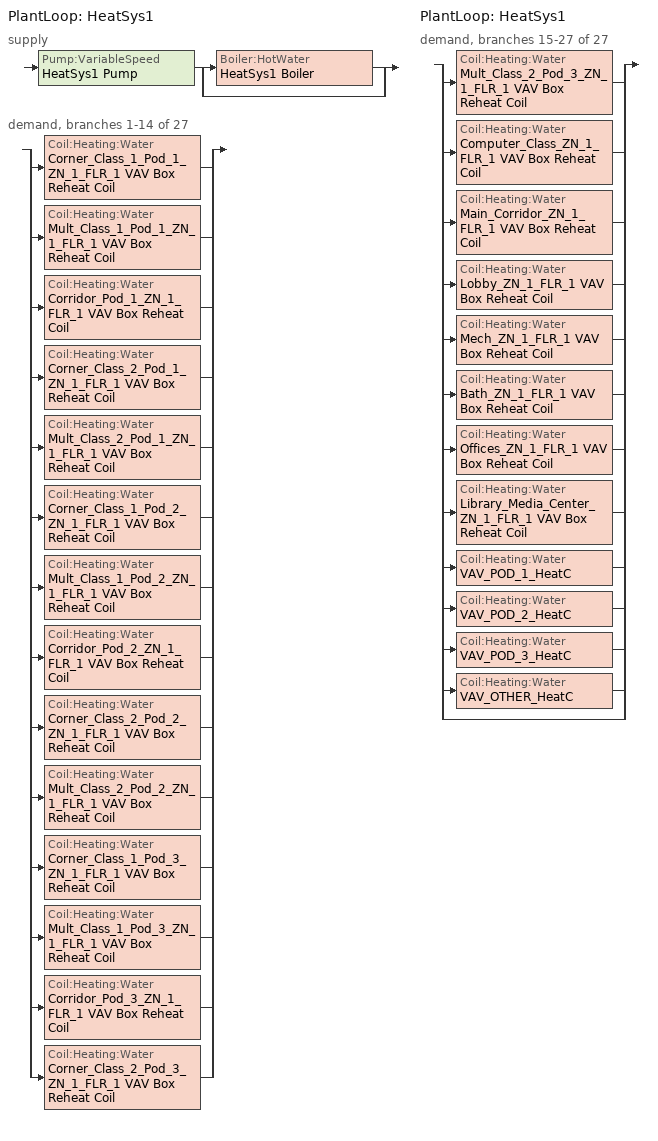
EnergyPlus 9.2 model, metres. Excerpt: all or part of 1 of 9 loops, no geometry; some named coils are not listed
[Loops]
PlantLoop 'HeatSys1'
 supply: Pump:VariableSpeed 'HeatSys1 Pump' > split
  | Boiler:HotWater 'HeatSys1 Boiler'
  | bypass
 demand, branches 1-14 of 27: split
  | Coil:Heating:Water 'Corner_Class_1_Pod_1_ZN_1_FLR_1 VAV Box Reheat Coil'
  | Coil:Heating:Water 'Mult_Class_1_Pod_1_ZN_1_FLR_1 VAV Box Reheat Coil'
  | Coil:Heating:Water 'Corridor_Pod_1_ZN_1_FLR_1 VAV Box Reheat Coil'
  | Coil:Heating:Water 'Corner_Class_2_Pod_1_ZN_1_FLR_1 VAV Box Reheat Coil'
  | Coil:Heating:Water 'Mult_Class_2_Pod_1_ZN_1_FLR_1 VAV Box Reheat Coil'
  | Coil:Heating:Water 'Corner_Class_1_Pod_2_ZN_1_FLR_1 VAV Box Reheat Coil'
  | Coil:Heating:Water 'Mult_Class_1_Pod_2_ZN_1_FLR_1 VAV Box Reheat Coil'
  | Coil:Heating:Water 'Corridor_Pod_2_ZN_1_FLR_1 VAV Box Reheat Coil'
  | Coil:Heating:Water 'Corner_Class_2_Pod_2_ZN_1_FLR_1 VAV Box Reheat Coil'
  | Coil:Heating:Water 'Mult_Class_2_Pod_2_ZN_1_FLR_1 VAV Box Reheat Coil'
  | Coil:Heating:Water 'Corner_Class_1_Pod_3_ZN_1_FLR_1 VAV Box Reheat Coil'
  | Coil:Heating:Water 'Mult_Class_1_Pod_3_ZN_1_FLR_1 VAV Box Reheat Coil'
  | Coil:Heating:Water 'Corridor_Pod_3_ZN_1_FLR_1 VAV Box Reheat Coil'
  | Coil:Heating:Water 'Corner_Class_2_Pod_3_ZN_1_FLR_1 VAV Box Reheat Coil'
PlantLoop 'HeatSys1'
 demand, branches 15-27 of 27: split
  | Coil:Heating:Water 'Mult_Class_2_Pod_3_ZN_1_FLR_1 VAV Box Reheat Coil'
  | Coil:Heating:Water 'Computer_Class_ZN_1_FLR_1 VAV Box Reheat Coil'
  | Coil:Heating:Water 'Main_Corridor_ZN_1_FLR_1 VAV Box Reheat Coil'
  | Coil:Heating:Water 'Lobby_ZN_1_FLR_1 VAV Box Reheat Coil'
  | Coil:Heating:Water 'Mech_ZN_1_FLR_1 VAV Box Reheat Coil'
  | Coil:Heating:Water 'Bath_ZN_1_FLR_1 VAV Box Reheat Coil'
  | Coil:Heating:Water 'Offices_ZN_1_FLR_1 VAV Box Reheat Coil'
  | Coil:Heating:Water 'Library_Media_Center_ZN_1_FLR_1 VAV Box Reheat Coil'
  | Coil:Heating:Water 'VAV_POD_1_HeatC'
  | Coil:Heating:Water 'VAV_POD_2_HeatC'
  | Coil:Heating:Water 'VAV_POD_3_HeatC'
  | Coil:Heating:Water 'VAV_OTHER_HeatC'
  | bypass
[Sizing:Plant]
HeatSys1: Loop Type=Heating; Design Loop Exit Temperature {C}=82; Loop Design Temperature Difference {deltaC}=11
[Coil:Heating:Water] Availability Schedule=ALWAYS_ON; U-Factor Times Area Value {W/K}=AUTOSIZE; Maximum Water Flow Rate {m3/s}=AUTOSIZE; Performance Input Method=UFactorTimesAreaAndDesignWaterFlowRate; Rated Capacity {W}=AUTOSIZE; Rated Inlet Water Temperature {C}=82.2; Rated Inlet Air Temperature {C}=12.8; Rated Outlet Water Temperature {C}=71.1; Rated Outlet Air Temperature {C}=40
Corner_Class_1_Pod_1_ZN_1_FLR_1 VAV Box Reheat Coil; Mult_Class_1_Pod_1_ZN_1_FLR_1 VAV Box Reheat Coil; Corridor_Pod_1_ZN_1_FLR_1 VAV Box Reheat Coil; Corner_Class_2_Pod_1_ZN_1_FLR_1 VAV Box Reheat Coil; Mult_Class_2_Pod_1_ZN_1_FLR_1 VAV Box Reheat Coil; Corner_Class_1_Pod_2_ZN_1_FLR_1 VAV Box Reheat Coil; Mult_Class_1_Pod_2_ZN_1_FLR_1 VAV Box Reheat Coil; Corridor_Pod_2_ZN_1_FLR_1 VAV Box Reheat Coil; Corner_Class_2_Pod_2_ZN_1_FLR_1 VAV Box Reheat Coil; Mult_Class_2_Pod_2_ZN_1_FLR_1 VAV Box Reheat Coil; Corner_Class_1_Pod_3_ZN_1_FLR_1 VAV Box Reheat Coil; Mult_Class_1_Pod_3_ZN_1_FLR_1 VAV Box Reheat Coil; Corridor_Pod_3_ZN_1_FLR_1 VAV Box Reheat Coil; Corner_Class_2_Pod_3_ZN_1_FLR_1 VAV Box Reheat Coil; Mult_Class_2_Pod_3_ZN_1_FLR_1 VAV Box Reheat Coil; Computer_Class_ZN_1_FLR_1 VAV Box Reheat Coil; Main_Corridor_ZN_1_FLR_1 VAV Box Reheat Coil; Lobby_ZN_1_FLR_1 VAV Box Reheat Coil; Mech_ZN_1_FLR_1 VAV Box Reheat Coil; Bath_ZN_1_FLR_1 VAV Box Reheat Coil; Offices_ZN_1_FLR_1 VAV Box Reheat Coil; Library_Media_Center_ZN_1_FLR_1 VAV Box Reheat Coil
[Pump:VariableSpeed]
HeatSys1 Pump: Design Maximum Flow Rate {m3/s}=AUTOSIZE; Design Pump Head {Pa}=179352; Design Power Consumption {W}=AUTOSIZE; Motor Efficiency=0.9; Fraction of Motor Inefficiencies to Fluid Stream=0; Coefficient 1 of the Part Load Performance Curve=0; Coefficient 2 of the Part Load Performance Curve=3.2485; Coefficient 3 of the Part Load Performance Curve=-4.7443; Coefficient 4 of the Part Load Performance Curve=2.5295; Pump Control Type=Intermittent
[Boiler:HotWater]
HeatSys1 Boiler: Fuel Type=NATURALGAS; Nominal Capacity {W}=296329; Nominal Thermal Efficiency=0.8; Efficiency Curve Temperature Evaluation Variable=LeavingBoiler; Normalized Boiler Efficiency Curve=HeatSys1 Boiler Efficiency Curve; Design Water Flow Rate {m3/s}=AUTOSIZE; Minimum Part Load Ratio=0; Maximum Part Load Ratio=1.2; Optimum Part Load Ratio=1; Water Outlet Upper Temperature Limit {C}=95; Boiler Flow Mode=LeavingSetpointModulated; Parasitic Electric Load {W}=0; Sizing Factor=1
[SetpointManager:Scheduled] Control Variable=Temperature; Schedule=HW-Loop-Temp-Schedule
Name | Setpoint Node or NodeList
HeatSys1 Boiler Setpoint Manager | HeatSys1 Supply Equipment Outlet Node
HeatSys1 Loop Setpoint Manager | HeatSys1 Supply Outlet Node
[PlantLoop]
HeatSys1: Fluid Type=Water; Plant Equipment Operation Scheme=HeatSys1 Loop Operation Scheme List; Maximum Loop Temperature {C}=100; Minimum Loop Temperature {C}=10; Maximum Loop Flow Rate {m3/s}=AUTOSIZE; Minimum Loop Flow Rate {m3/s}=0; Plant Loop Volume {m3}=AUTOSIZE; Load Distribution Scheme=Optimal
[PlantEquipmentList]
HeatSys1 Equipment List: HeatSys1 Boiler
[PlantEquipmentOperation:HeatingLoad]
HeatSys1 Operation Scheme: Load Range 1 Lower Limit {W}=0; Load Range 1 Upper Limit {W}=1000000000000000; Range 1 Equipment List=HeatSys1 Equipment List
[PlantEquipmentOperationSchemes]
HeatSys1 Loop Operation Scheme List: Control Scheme 1=HeatSys1 Operation Scheme; Control Scheme 1 Schedule=PlantOnSched
[EnergyManagementSystem:Sensor]
BoilerPLR: Output:Variable or Output:Meter Index Key=HeatSys1 Boiler; Output:Variable or Output:Meter=Boiler Part Load Ratio
[Schedule:Compact]
ALWAYS_ON; PlantOnSched: Through: 12/31, For: AllDays, Until: 24:00, 1
HW-Loop-Temp-Schedule: Through: 12/31, For: AllDays, Until: 24:00, 82
[Curve:Quadratic]
HeatSys1 Boiler Efficiency Curve: Coefficient1 Constant=1; Coefficient2 x=0; Coefficient3 x**2=0; Minimum Value of x=0; Maximum Value of x=1
